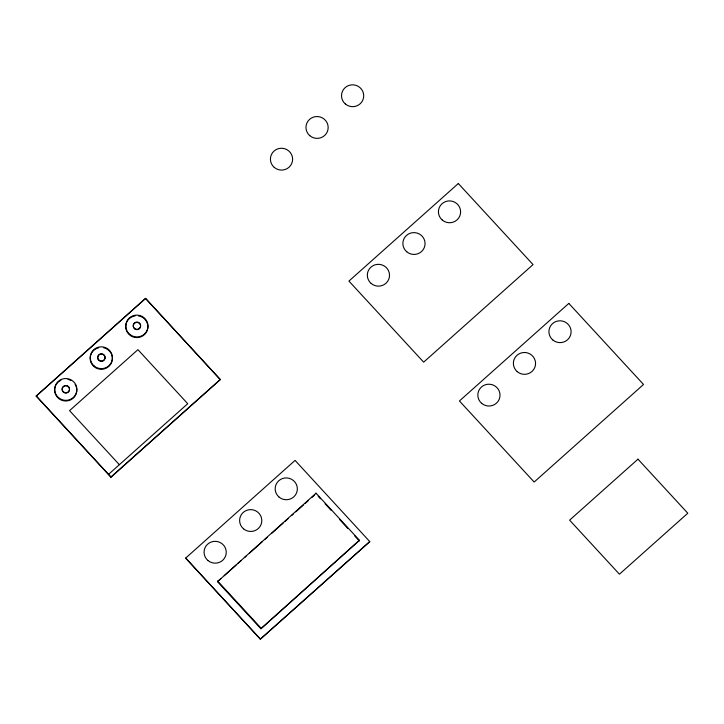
<?xml version="1.0" encoding="UTF-8"?>
<svg xmlns="http://www.w3.org/2000/svg" width="724" height="724" viewBox="0 0 724 724"><rect width="100%" height="100%" fill="white"/><g stroke="black" fill="none" stroke-linecap="round" stroke-linejoin="round"><path stroke-width="1.09" d="M36.2 396.073L145.596 298.378L220.304 379.584L110.926 477.152L36.2 396.073L145.596 298.378M110.926 477.152L220.322 379.448M185.67 558.095L260.396 639.165L185.67 558.095L295.066 460.392L369.774 541.597L260.396 639.165M217.499 581.671L316.035 493.198L359.43 540.285L260.902 628.749L217.499 581.671L220.865 578.666M260.902 628.749L359.43 540.285M315.945 493.859L316.035 493.198M369.774 541.597L260.414 639.039M108.437 474.446L187.733 403.711L137.922 349.665L69.558 410.644L119.37 464.69M224.232 575.661L236.015 565.154M237.698 563.652L241.065 560.657M244.422 557.652L246.106 556.15M249.472 553.145L262.097 541.887M264.622 539.642L267.147 537.389M271.355 533.633L283.129 523.126M284.813 521.624L288.179 518.628M291.546 515.624L293.229 514.121M295.754 511.868L303.32 505.117M305.003 503.614L308.37 500.61M311.736 497.614L314.261 495.361M145.578 298.505L220.304 379.584M318.225 496.338L320.515 498.818M325.085 503.768L331.176 510.375M339.547 519.47L347.918 528.556M354.769 535.986L359.339 540.946M217.598 581.01L260.993 628.088M36.218 395.947L110.944 477.016M75.133 384.381A11.104 10.914 8 0 1 71.224 399.603A11.104 10.914 8 0 1 55.884 395.132A11.104 10.914 8 0 1 60.916 380.227M68.038 379.43A11.104 10.914 8 0 1 71.061 380.553M103.586 347.719A11.104 10.914 8 0 1 110.491 364.498A11.104 10.914 8 0 1 92.129 364.561A11.104 10.914 8 0 1 98.763 347.737M138.338 315.872A11.104 10.914 8 0 1 146.185 332.56A11.104 10.914 8 0 1 127.533 332.633A11.104 10.914 8 0 1 135.107 315.881M458.319 183.516L348.932 281.084L423.658 362.154L533.045 264.586L458.319 183.516M568.811 303.401L459.432 400.969L534.158 482.039L643.536 384.471L568.811 303.401M637.98 459.17L569.616 520.149L619.436 574.204L687.8 513.226L637.98 459.17M208.032 560.584A11.104 10.914 8 0 0 226.087 554.195A11.104 10.914 8 0 0 211.363 541.968A11.104 10.914 8 0 0 208.032 560.584M279.129 497.162A11.104 10.914 8 0 0 297.184 490.772A11.104 10.914 8 0 0 282.46 478.555A11.104 10.914 8 0 0 279.129 497.162M243.581 528.873A11.104 10.914 8 0 0 261.636 522.484A11.104 10.914 8 0 0 246.911 510.257A11.104 10.914 8 0 0 243.581 528.873M63.477 391.883A3.701 3.638 8 0 0 69.495 389.756A3.701 3.638 8 0 0 64.581 385.684A3.701 3.638 8 0 0 63.477 391.883M63.422 392.218A3.701 3.638 8 0 0 69.45 390.091A3.701 3.638 8 0 0 64.536 386.01A3.701 3.638 8 0 0 63.422 392.218M99.025 360.181A3.701 3.638 8 0 0 105.043 358.045A3.701 3.638 8 0 0 100.138 353.973A3.701 3.638 8 0 0 99.025 360.181M98.98 360.507A3.701 3.638 8 0 0 104.998 358.38A3.701 3.638 8 0 0 100.084 354.308A3.701 3.638 8 0 0 98.98 360.507M134.573 328.47A3.701 3.638 8 0 0 140.592 326.334A3.701 3.638 8 0 0 135.687 322.261A3.701 3.638 8 0 0 134.573 328.47M134.528 328.796A3.701 3.638 8 0 0 140.547 326.669A3.701 3.638 8 0 0 135.632 322.596A3.701 3.638 8 0 0 134.528 328.796M58.671 397.775A11.104 10.914 8 0 0 76.735 391.385A11.104 10.914 8 0 0 62.011 379.159A11.104 10.914 8 0 0 58.671 397.775M94.22 366.063A11.104 10.914 8 0 0 112.283 359.674A11.104 10.914 8 0 0 97.559 347.448A11.104 10.914 8 0 0 94.22 366.063M129.768 334.352A11.104 10.914 8 0 0 147.832 327.963A11.104 10.914 8 0 0 133.107 315.745A11.104 10.914 8 0 0 129.768 334.352M274.26 167.398A11.104 10.914 8 0 0 292.424 161.271A11.104 10.914 8 0 0 277.88 148.836A11.104 10.914 8 0 0 274.26 167.398M309.809 135.687A11.104 10.914 8 0 0 327.972 129.569A11.104 10.914 8 0 0 313.429 117.125A11.104 10.914 8 0 0 309.809 135.687M345.357 103.975A11.104 10.914 8 0 0 363.52 97.858A11.104 10.914 8 0 0 348.977 85.414A11.104 10.914 8 0 0 345.357 103.975M552.765 339.936A11.104 10.914 8 0 0 570.919 333.809A11.104 10.914 8 0 0 556.376 321.375A11.104 10.914 8 0 0 552.765 339.936M517.217 371.638A11.104 10.914 8 0 0 535.371 365.52A11.104 10.914 8 0 0 520.827 353.077A11.104 10.914 8 0 0 517.217 371.638M481.668 403.349A11.104 10.914 8 0 0 499.822 397.223A11.104 10.914 8 0 0 485.279 384.788A11.104 10.914 8 0 0 481.668 403.349M371.168 283.464A11.104 10.914 8 0 0 389.322 277.346A11.104 10.914 8 0 0 374.788 264.903A11.104 10.914 8 0 0 371.168 283.464M406.716 251.753A11.104 10.914 8 0 0 424.87 245.635A11.104 10.914 8 0 0 410.336 233.191A11.104 10.914 8 0 0 406.716 251.753M442.264 220.051A11.104 10.914 8 0 0 460.428 213.924A11.104 10.914 8 0 0 445.884 201.489A11.104 10.914 8 0 0 442.264 220.051"/></g></svg>
